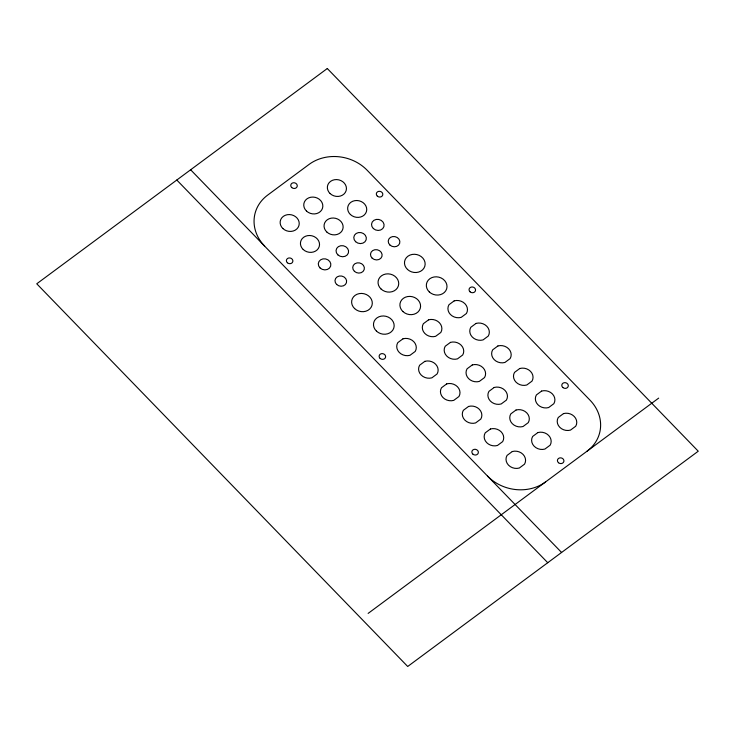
<?xml version="1.0" encoding="UTF-8"?>
<svg xmlns="http://www.w3.org/2000/svg" width="735" height="735" viewBox="0 0 735 735"><rect width="100%" height="100%" fill="white"/><g stroke="black" fill="none" stroke-linecap="round" stroke-linejoin="round"><path stroke-width="1.1" d="M368.134 613.403L658.679 398.122M190.631 169.776L561.586 552.472M176.795 180.029L547.75 562.725M264.637 246.124A41.325 35.969 13.3 0 1 267.595 195.152L309.104 164.401A41.325 35.969 13.3 0 1 367.096 170.198L590.049 400.207A41.325 35.969 13.3 0 1 587.081 451.171M545.572 481.93A41.325 35.969 13.3 0 1 487.581 476.124M327.296 68.52L36.75 283.793L407.704 666.48L698.25 451.207L327.296 68.52M402.991 338.798L397.773 342.657A9.849 8.572 13.3 0 0 399.243 352.423A9.849 8.572 13.3 0 0 410.02 355.29L415.229 351.422A9.849 8.572 13.3 0 0 413.768 341.656A9.849 8.572 13.3 0 0 402.991 338.798M428.588 319.826L423.369 323.694A9.849 8.572 13.3 0 0 424.839 333.46A9.849 8.572 13.3 0 0 435.616 336.318L440.825 332.459A9.849 8.572 13.3 0 0 439.365 322.693A9.849 8.572 13.3 0 0 428.588 319.826M454.184 300.863L448.966 304.731A9.849 8.572 13.3 0 0 450.436 314.497A9.849 8.572 13.3 0 0 461.212 317.355L466.422 313.496A9.849 8.572 13.3 0 0 464.961 303.73A9.849 8.572 13.3 0 0 454.184 300.863M424.848 361.344L419.639 365.212A9.849 8.572 13.3 0 0 421.1 374.969A9.849 8.572 13.3 0 0 431.877 377.836L437.086 373.968A9.849 8.572 13.3 0 0 435.625 364.211A9.849 8.572 13.3 0 0 424.848 361.344M450.445 342.381L445.226 346.24A9.849 8.572 13.3 0 0 446.696 356.006A9.849 8.572 13.3 0 0 457.473 358.873L462.683 355.005A9.849 8.572 13.3 0 0 461.222 345.248A9.849 8.572 13.3 0 0 450.445 342.381M476.041 323.418L470.823 327.277A9.849 8.572 13.3 0 0 472.293 337.043A9.849 8.572 13.3 0 0 483.07 339.91L488.279 336.042A9.849 8.572 13.3 0 0 486.818 326.276A9.849 8.572 13.3 0 0 476.041 323.418M446.705 383.89L441.496 387.758A9.849 8.572 13.3 0 0 442.957 397.525A9.849 8.572 13.3 0 0 453.734 400.382L458.943 396.523A9.849 8.572 13.3 0 0 457.482 386.757A9.849 8.572 13.3 0 0 446.705 383.89M472.302 364.927L467.083 368.795A9.849 8.572 13.3 0 0 468.553 378.553A9.849 8.572 13.3 0 0 479.33 381.419L484.54 377.56A9.849 8.572 13.3 0 0 483.079 367.794A9.849 8.572 13.3 0 0 472.302 364.927M497.898 345.964L492.68 349.832A9.849 8.572 13.3 0 0 494.15 359.59A9.849 8.572 13.3 0 0 504.927 362.456L510.136 358.588A9.849 8.572 13.3 0 0 508.675 348.831A9.849 8.572 13.3 0 0 497.898 345.964M468.562 406.446L463.353 410.305A9.849 8.572 13.3 0 0 464.814 420.071A9.849 8.572 13.3 0 0 475.591 422.937L480.809 419.069A9.849 8.572 13.3 0 0 479.339 409.303A9.849 8.572 13.3 0 0 468.562 406.446M494.159 387.474L488.95 391.342A9.849 8.572 13.3 0 0 490.41 401.108A9.849 8.572 13.3 0 0 501.187 403.965L506.397 400.106A9.849 8.572 13.3 0 0 504.936 390.34A9.849 8.572 13.3 0 0 494.159 387.474M519.755 368.511L514.537 372.379A9.849 8.572 13.3 0 0 516.007 382.145A9.849 8.572 13.3 0 0 526.784 385.002L531.993 381.143A9.849 8.572 13.3 0 0 530.532 371.377A9.849 8.572 13.3 0 0 519.755 368.511M490.42 428.992L485.21 432.86A9.849 8.572 13.3 0 0 486.671 442.617A9.849 8.572 13.3 0 0 497.448 445.483L502.666 441.616A9.849 8.572 13.3 0 0 501.196 431.858A9.849 8.572 13.3 0 0 490.42 428.992M516.016 410.029L510.807 413.888A9.849 8.572 13.3 0 0 512.267 423.654A9.849 8.572 13.3 0 0 523.044 426.52L528.263 422.653A9.849 8.572 13.3 0 0 526.793 412.895A9.849 8.572 13.3 0 0 516.016 410.029M541.612 391.066L536.403 394.925A9.849 8.572 13.3 0 0 537.864 404.691A9.849 8.572 13.3 0 0 548.641 407.558L553.85 403.69A9.849 8.572 13.3 0 0 552.389 393.923A9.849 8.572 13.3 0 0 541.612 391.066M512.277 451.538L507.067 455.406A9.849 8.572 13.3 0 0 508.528 465.172A9.849 8.572 13.3 0 0 519.305 468.03L524.524 464.171A9.849 8.572 13.3 0 0 523.054 454.405A9.849 8.572 13.3 0 0 512.277 451.538M537.873 432.575L532.664 436.443A9.849 8.572 13.3 0 0 534.125 446.2A9.849 8.572 13.3 0 0 544.901 449.067L550.12 445.208A9.849 8.572 13.3 0 0 548.65 435.442A9.849 8.572 13.3 0 0 537.873 432.575M563.469 413.612L558.26 417.48A9.849 8.572 13.3 0 0 559.721 427.237A9.849 8.572 13.3 0 0 570.498 430.104L575.716 426.236A9.849 8.572 13.3 0 0 574.246 416.479A9.849 8.572 13.3 0 0 563.469 413.612M354.426 271.334A5.862 5.099 13.3 0 0 364.183 269.598A5.862 5.099 13.3 0 0 357.072 262.891A5.862 5.099 13.3 0 0 354.426 271.334M350.411 214.519A9.61 8.37 13.3 0 0 366.407 211.671A9.61 8.37 13.3 0 0 354.748 200.673A9.61 8.37 13.3 0 0 350.411 214.519M326.809 232.003A9.61 8.37 13.3 0 0 342.804 229.155A9.61 8.37 13.3 0 0 331.145 218.166A9.61 8.37 13.3 0 0 326.809 232.003M303.197 249.496A9.61 8.37 13.3 0 0 319.201 246.648A9.61 8.37 13.3 0 0 307.542 235.659A9.61 8.37 13.3 0 0 303.197 249.496M373.352 228.548A6.33 5.512 13.3 0 0 383.89 226.674A6.33 5.512 13.3 0 0 376.21 219.434A6.33 5.512 13.3 0 0 373.352 228.548M355.611 241.696A6.33 5.512 13.3 0 0 366.14 239.821A6.33 5.512 13.3 0 0 358.469 232.582A6.33 5.512 13.3 0 0 355.611 241.696M337.861 254.852A6.33 5.512 13.3 0 0 348.39 252.978A6.33 5.512 13.3 0 0 340.718 245.738A6.33 5.512 13.3 0 0 337.861 254.852M320.111 267.999A6.33 5.512 13.3 0 0 330.649 266.125A6.33 5.512 13.3 0 0 322.968 258.885A6.33 5.512 13.3 0 0 320.111 267.999M389.917 245.031A5.862 5.099 13.3 0 0 399.675 243.294A5.862 5.099 13.3 0 0 392.563 236.596A5.862 5.099 13.3 0 0 389.917 245.031M372.176 258.178A5.862 5.099 13.3 0 0 381.934 256.442A5.862 5.099 13.3 0 0 374.822 249.744A5.862 5.099 13.3 0 0 372.176 258.178M336.685 284.482A5.862 5.099 13.3 0 0 346.433 282.745A5.862 5.099 13.3 0 0 339.322 276.038A5.862 5.099 13.3 0 0 336.685 284.482M282.901 228.557A9.61 8.37 13.3 0 0 298.897 225.709A9.61 8.37 13.3 0 0 287.238 214.721A9.61 8.37 13.3 0 0 282.901 228.557M306.513 211.064A9.61 8.37 13.3 0 0 322.509 208.216A9.61 8.37 13.3 0 0 310.85 197.228A9.61 8.37 13.3 0 0 306.513 211.064M330.116 193.571A9.61 8.37 13.3 0 0 346.112 190.732A9.61 8.37 13.3 0 0 334.453 179.735A9.61 8.37 13.3 0 0 330.116 193.571M558.49 462.728A3.28 2.857 13.3 0 0 563.864 461.488A3.28 2.857 13.3 0 0 559.657 457.923A3.28 2.857 13.3 0 0 558.49 462.728M472.89 454.138A3.28 2.857 13.3 0 0 478.292 452.971A3.28 2.857 13.3 0 0 474.158 449.351A3.28 2.857 13.3 0 0 472.89 454.138M287.394 262.781A3.28 2.857 13.3 0 0 292.806 261.642A3.28 2.857 13.3 0 0 288.699 258.003A3.28 2.857 13.3 0 0 287.394 262.781M291.731 187.544A3.28 2.857 13.3 0 0 297.17 186.497A3.28 2.857 13.3 0 0 293.127 182.794A3.28 2.857 13.3 0 0 291.731 187.544M377.34 196.153A3.28 2.857 13.3 0 0 382.742 194.995A3.28 2.857 13.3 0 0 378.617 191.376A3.28 2.857 13.3 0 0 377.34 196.153M562.808 387.492A3.28 2.857 13.3 0 0 568.219 386.353A3.28 2.857 13.3 0 0 564.103 382.714A3.28 2.857 13.3 0 0 562.808 387.492M380.133 358.45A3.28 2.857 13.3 0 0 385.544 357.32A3.28 2.857 13.3 0 0 381.437 353.673A3.28 2.857 13.3 0 0 380.133 358.45M470.078 291.832A3.28 2.857 13.3 0 0 475.481 290.665A3.28 2.857 13.3 0 0 471.346 287.045A3.28 2.857 13.3 0 0 470.078 291.832M402.899 311.548A10.409 9.059 13.3 0 0 420.227 308.47A10.409 9.059 13.3 0 0 407.603 296.563A10.409 9.059 13.3 0 0 402.899 311.548M381.042 289.002A10.409 9.059 13.3 0 0 398.37 285.915A10.409 9.059 13.3 0 0 385.746 274.017A10.409 9.059 13.3 0 0 381.042 289.002M407.475 269.423A10.409 9.059 13.3 0 0 424.793 266.336A10.409 9.059 13.3 0 0 412.17 254.439A10.409 9.059 13.3 0 0 407.475 269.423M429.332 291.97A10.409 9.059 13.3 0 0 446.65 288.883A10.409 9.059 13.3 0 0 434.027 276.985A10.409 9.059 13.3 0 0 429.332 291.97M354.619 308.581A10.409 9.059 13.3 0 0 371.947 305.494A10.409 9.059 13.3 0 0 359.314 293.596A10.409 9.059 13.3 0 0 354.619 308.581M376.476 331.127A10.409 9.059 13.3 0 0 393.804 328.049A10.409 9.059 13.3 0 0 381.171 316.142A10.409 9.059 13.3 0 0 376.476 331.127"/></g></svg>
